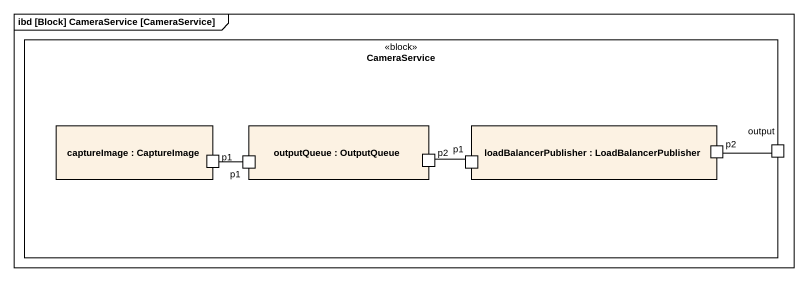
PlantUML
@startuml
mainframe ibd [Block] CameraService [CameraService]
rectangle CameraService <<block>> {
  rectangle "captureImage : CaptureImage" as captureImage {
    port p1
  }
  rectangle "outputQueue : OutputQueue" as outputQueue {
    port "p1" as p1_2
    port p2
  }
  rectangle "loadBalancerPublisher : LoadBalancerPublisher" as loadBalancerPublisher {
    port "p1" as p1_3
    port "p2" as p2_2
  }
  port output
}
p1 -right- p1_2
p2 -right- p1_3
p2_2 -right- output
@enduml
